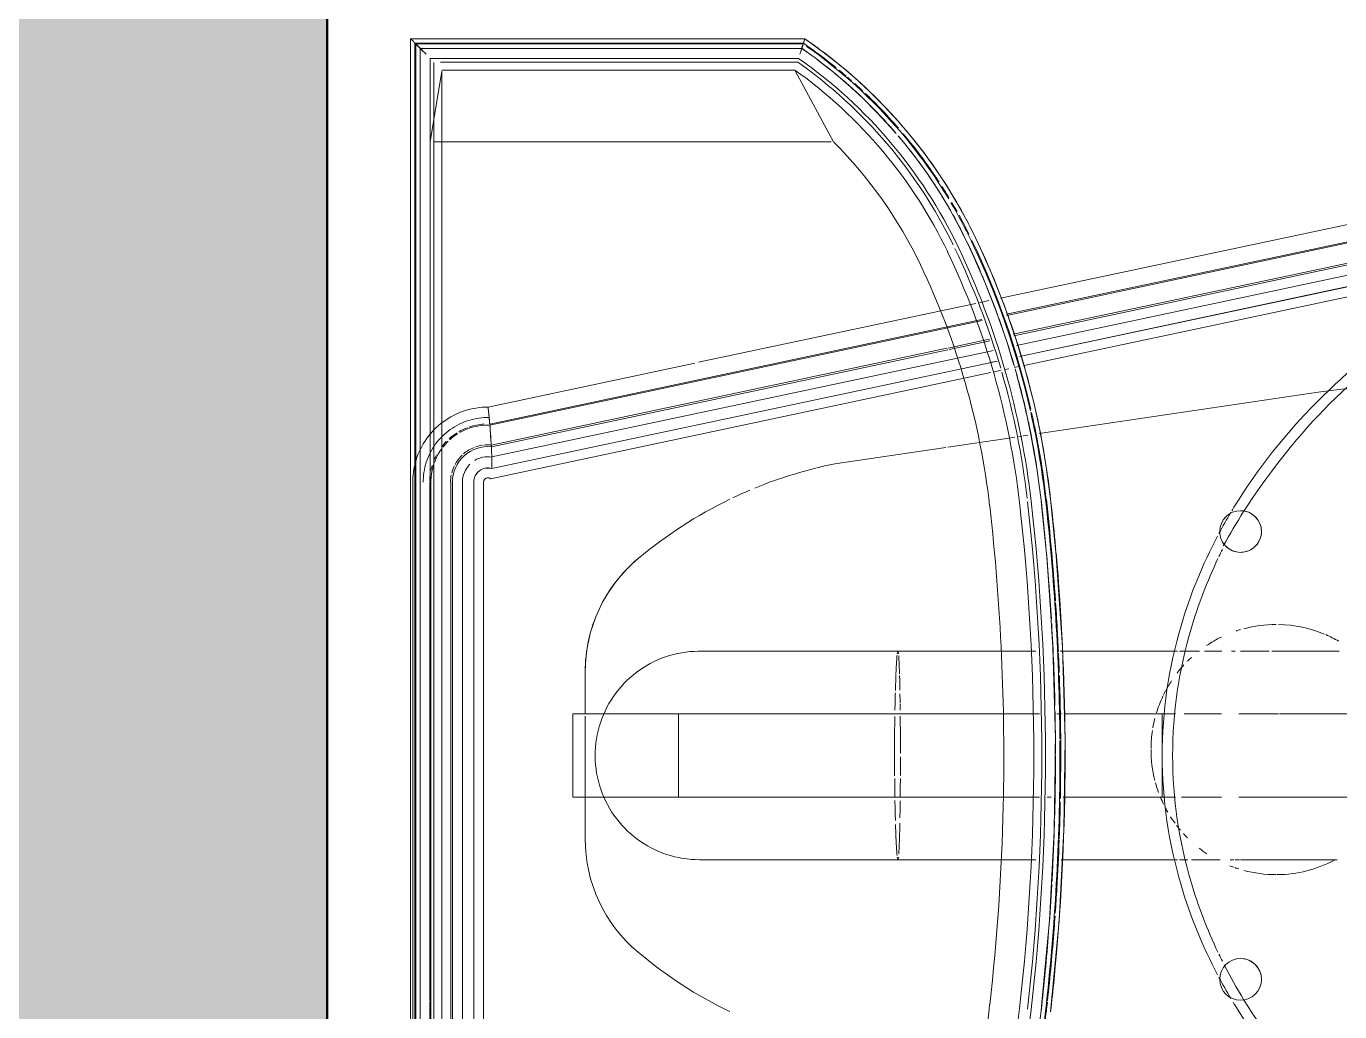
# Model space of a CAD drawing. Header units: inches. Extents: x 12491 to 15223, y 922 to 3433.
# Drawn here: x 14075.54 to 14091.29, y 2330.88 to 2342.7 of the extents above; entities that cross this region are included whole.
import ezdxf

# ---------------------------------------------------------------- set-up
doc = ezdxf.new("R2010")
doc.units = ezdxf.units.IN
doc.header["$MEASUREMENT"] = 0
doc.layers.add('A-WALL-2', color=113, linetype='Continuous', lineweight=50)
doc.layers.add('P-SANR-FIXT-1', color=6, linetype='Continuous', lineweight=9)
doc.layers.add('A-WALL-PATT-3', color=135, linetype='Continuous', lineweight=13, transparency=0.4)

# ---------------------------------------------------------------- blocks, each defined once
blk = doc.blocks.new('Plbg-Toilet Wall Mount FV-UH - _ALL_ADA-395364-DEMO _ NEW PLAN SUPERIMPOSED - 1ST FLOOR')
at = {"layer": 'P-SANR-FIXT-1'}
for p, q in [((-5.277, 8.147), (-6.826, 15.433)), ((-5.052, 8.224), (-6.596, 15.49)), ((-6.596, 15.49), (-5.052, 8.224)), ((-5.032, 8.23), (-6.576, 15.495)), ((-6.458, 15.521), (-4.916, 8.265)), ((-4.785, 8.298), (-6.328, 15.556)), ((-6.327, 15.556), (-4.784, 8.298)), ((-6.213, 15.584), (-4.676, 8.354)), ((-4.676, 8.354), (-6.213, 15.584)), ((-4.676, 8.354), (-6.213, 15.584)), ((-6.213, 15.584), (-4.676, 8.354)), ((-7.037, 15.381), (-5.483, 8.072)), ((-6.839, 15.43), (-5.29, 8.142)), ((-4.504, 13.141), (-4.374, 12.031)), ((-4.374, 12.031), (-4.504, 13.141)), ((-0.5, 11.415), (-0.5, 12.863)), ((0.5, 12.885), (0.5, 10.927)), ((-0.5, 12.51), (-0.5, 11.415)), ((0.5, 11.027), (0.5, 12.51)), ((-1.25, 12.13), (-1.25, 11.326)), ((-4.374, 12.031), (-4.356, 11.88)), ((-4.356, 11.88), (-4.374, 12.031)), ((1.25, 10.95), (1.25, 12.107)), ((-4.356, 11.88), (-3.86, 8.537)), ((-3.86, 8.537), (-4.356, 11.88)), ((-0.5, 11.406), (-0.5, 10.95)), ((-0.5, 10.927), (-0.5, 11.405)), ((-1.25, 10.95), (-1.25, 11.292)), ((-1.25, 11.292), (-1.25, 11.237)), ((-1.25, 11.196), (-1.25, 10.95)), ((-1.25, 10.84), (-1.25, 10.886)), ((-1.25, 10.886), (-1.25, 10.84)), ((0.5, 10.95), (0.5, 11.017)), ((1.25, 10.935), (1.25, 10.886)), ((1.25, 10.886), (1.25, 10.935)), ((1.25, 10.871), (1.25, 10.825)), ((1.25, 10.825), (1.25, 10.871)), ((-1.25, 10.517), (-1.25, 10.725)), ((-1.25, 10.725), (-1.25, 10.517)), ((-0.5, 10.715), (-0.5, 10.723)), ((-0.5, 10.272), (-0.5, 10.715)), ((-0.5, 10.715), (-0.5, 10.282)), ((0.5, 10.723), (0.5, 10.242)), ((0.5, 10.243), (0.5, 10.715)), ((1.25, 10.361), (1.25, 10.706)), ((-1.25, 10.457), (-1.25, 10.216)), ((-1.25, 10.216), (-1.25, 10.445)), ((1.25, 10.317), (1.25, 10.216)), ((1.25, 10.216), (1.25, 10.317)), ((-1.25, 10.192), (-1.25, 8.785)), ((-0.5, 10.168), (-0.5, 10.083)), ((-0.5, 10.055), (-0.5, 10.141)), ((-0.5, 10.083), (-0.5, 8.831)), ((0.5, 10.083), (0.5, 10.168)), ((0.5, 10.141), (0.5, 10.055)), ((0.5, 8.823), (0.5, 10.083)), ((1.25, 8.799), (1.25, 10.192)), ((-0.5, 10.01), (-0.5, 10.055)), ((-0.5, 8.831), (-0.5, 10.01)), ((0.5, 10.01), (-0.5, 10.01)), ((0.5, 10.055), (0.5, 10.01)), ((0.5, 10.01), (0.5, 8.822)), ((1.25, 8.908), (1.25, 8.799)), ((-1.75, 8.67), (-2.382, 8.627)), ((-0.5, 8.747), (-0.5, 8.804)), ((-0.5, 8.804), (-0.5, 8.747)), ((0.133, 8.726), (-0.084, 8.729)), ((0.886, 8.717), (0.133, 8.726)), ((0.5, 8.631), (0.5, 8.678)), ((0.5, 8.678), (0.5, 8.631)), ((1.975, 8.659), (0.909, 8.715)), ((-3.005, 8.564), (-3.061, 8.559)), ((-2.382, 8.627), (-3.005, 8.564)), ((-0.5, 8.443), (-0.5, 8.539)), ((-0.5, 8.539), (-0.5, 8.455)), ((0.5, 8.455), (0.5, 8.539)), ((0.5, 8.539), (0.5, 8.443)), ((2.958, 8.568), (1.98, 8.659)), ((3.061, 8.559), (2.958, 8.568)), ((3.191, 8.543), (3.061, 8.559)), ((-3.84, 8.398), (-3.831, 8.342)), ((-3.831, 8.342), (-3.84, 8.398)), ((-1.25, 8.401), (-1.25, 8.497)), ((-1.25, 8.497), (-1.25, 8.401)), ((-1.25, 8.401), (-1.25, 6.842)), ((-0.5, 4.212), (-0.5, 8.443)), ((-0.5, 8.443), (-0.5, 6.486)), ((0.5, 6.318), (0.5, 8.443)), ((0.5, 8.443), (0.5, 4.212)), ((1.25, 8.497), (1.25, 8.401)), ((1.25, 8.401), (1.25, 8.497)), ((1.25, 6.842), (1.25, 8.401)), ((-4.663, 8.293), (-4.652, 8.241)), ((-4.652, 8.241), (-4.663, 8.293)), ((-4.652, 8.241), (-4.663, 8.293)), ((-4.663, 8.293), (-4.652, 8.241)), ((-4.579, 8.263), (-4.634, 8.246)), ((-3.83, 8.333), (-3.823, 8.288)), ((-3.823, 8.288), (-3.83, 8.333)), ((-3.817, 8.242), (-3.802, 8.147)), ((-3.802, 8.147), (-3.817, 8.242)), ((-4.71, 7.944), (-4.729, 8.037)), ((-4.729, 8.037), (-4.709, 7.945)), ((-4.637, 8.17), (-4.627, 8.122)), ((-4.627, 8.122), (-4.637, 8.17)), ((-4.627, 8.122), (-4.637, 8.17)), ((-4.637, 8.17), (-4.627, 8.122)), ((-4.618, 8.079), (-4.597, 7.985)), ((-4.597, 7.985), (-4.618, 8.079)), ((-4.597, 7.985), (-4.618, 8.079)), ((-4.618, 8.079), (-4.597, 7.985)), ((-3.802, 8.147), (-3.697, 7.44)), ((-3.697, 7.44), (-3.802, 8.147)), ((-5.453, 7.93), (-5.44, 7.869)), ((-4.971, 7.843), (-4.991, 7.938)), ((-4.991, 7.938), (-4.971, 7.843)), ((-4.952, 7.85), (-4.972, 7.945)), ((-4.857, 7.989), (-4.837, 7.894)), ((-4.837, 7.894), (-3.579, 1.973)), ((-3.44, 1.973), (-4.709, 7.942)), ((-4.709, 7.942), (-3.44, 1.973)), ((-4.591, 7.957), (-3.317, 1.959)), ((-3.317, 1.959), (-4.591, 7.957)), ((-3.317, 1.959), (-4.591, 7.957)), ((-4.591, 7.957), (-3.317, 1.959)), ((-5.44, 7.866), (-5.429, 7.818)), ((-5.42, 7.775), (-5.4, 7.68)), ((-5.228, 7.848), (-5.207, 7.753)), ((-5.195, 7.758), (-5.215, 7.853)), ((-5.207, 7.753), (-3.974, 1.948)), ((-3.96, 1.949), (-5.195, 7.758)), ((-4.885, 7.44), (-4.971, 7.843)), ((-4.971, 7.843), (-4.885, 7.44)), ((-4.868, 7.455), (-4.952, 7.85)), ((-5.4, 7.68), (-4.714, 4.451)), ((-3.722, 1.967), (-4.883, 7.428)), ((-4.883, 7.428), (-3.722, 1.967)), ((-3.701, 1.968), (-4.864, 7.44)), ((-3.694, 7.416), (-3.497, 6.086)), ((-3.497, 6.086), (-3.694, 7.416)), ((1.25, 7.423), (1.25, 7.488)), ((1.25, 6.842), (1.25, 6.753)), ((1.25, 6.753), (1.25, 6.664)), ((1.25, 6.664), (1.25, 6.575)), ((-1.25, 6.495), (-1.25, 6.551)), ((-0.5, 6.463), (-0.5, 6.297)), ((1.25, 6.575), (1.25, 6.495)), ((-1.25, 6.2), (-1.25, 6.287)), ((-1.25, 6.114), (-1.25, 6.2)), ((-0.5, 6.296), (-0.5, 6.165)), ((-0.5, 6.154), (-0.5, 5.861)), ((0.5, 5.861), (0.5, 6.298)), ((-8.226, 6.026), (-8.342, 5.878)), ((-8.218, 5.607), (-7.358, 6.068)), ((-7.358, 2.118), (-7.358, 6.042)), ((-1.25, 6.028), (-1.25, 6.114)), ((-1.25, 5.944), (-1.25, 6.028)), ((-8.364, 5.848), (-8.478, 5.689)), ((-1.25, 5.862), (-1.25, 5.944)), ((-1.25, 5.797), (-1.25, 5.862)), ((-8.593, 5.725), (-8.593, 1)), ((-8.593, 5.725), (-8.593, 1)), ((-8.541, 5.709), (-8.541, 1.052)), ((-8.531, 5.705), (-8.531, 1.063)), ((-8.478, 5.689), (-8.478, 1.115)), ((-1.25, 5.78), (-1.25, 5.797)), ((-1.25, 5.706), (-1.25, 5.78)), ((-1.25, 5.622), (-1.25, 5.7)), ((-0.5, 5.735), (-0.5, 5.67)), ((0.5, 5.67), (0.5, 5.736)), ((-8.358, 5.651), (-8.358, 1.235)), ((-8.358, 1.235), (-8.358, 5.651)), ((-8.358, 1.235), (-8.358, 5.651)), ((-8.358, 5.651), (-8.358, 1.235)), ((-8.314, 1.357), (-8.314, 5.637)), ((-8.314, 5.637), (-8.314, 1.357)), ((-8.218, 5.607), (-8.218, 1.375)), ((-0.5, 5.633), (-0.5, 3.357)), ((0.5, 3.357), (0.5, 5.633)), ((-1.25, 5.064), (-1.25, 5.025)), ((1.25, 4.97), (1.25, 4.917)), ((-1.25, 4.763), (-1.25, 4.806)), ((-1.25, 4.722), (-1.25, 4.763)), ((1.25, 4.774), (1.25, 4.733)), ((1.25, 4.733), (1.25, 4.694)), ((-4.705, 4.409), (-4.177, 1.928)), ((-0.5, 2.943), (-0.5, 4.212)), ((-0.5, 4.212), (0.5, 4.212)), ((0.5, 4.212), (0.5, 2.943)), ((-0.5, 3.357), (-0.5, 3.093)), ((0.5, 3.093), (0.5, 3.357)), ((-1.75, 3.259), (-1.75, 3.259)), ((-1, 3.093), (-0.5, 3.093)), ((-0.5, 3.093), (-1, 3.093)), ((-0.5, 3.069), (-0.5, 2.943)), ((-0.471, 3.093), (0.5, 3.093)), ((0.5, 3.093), (-0.471, 3.093)), ((0.5, 3.093), (-0.471, 3.093)), ((0.5, 3.093), (1, 3.093)), ((1, 3.093), (0.5, 3.093)), ((0.5, 2.943), (0.5, 3.069)), ((-0.5, 2.943), (0.5, 2.943)), ((-7.358, 1.279), (-7.358, 2.118)), ((-4.052, 1.941), (-4.052, 1.91)), ((-3.278, 1.875), (3.278, 1.875)), ((3.278, 1.875), (-3.278, 1.875)), ((3.278, 1.875), (-3.278, 1.875)), ((-3.278, 1.875), (3.278, 1.875)), ((-3.278, 1.757), (3.278, 1.757)), ((3.278, 1.756), (-3.278, 1.756)), ((-3.985, 1.61), (-3.972, 1.581)), ((-3.972, 1.581), (-3.958, 1.554)), ((-3.278, 1.621), (3.278, 1.621)), ((3.278, 1.5), (-3.278, 1.5)), ((3.278, 1.48), (-3.278, 1.48)), ((-3.278, 1.48), (3.278, 1.48)), ((8.309, 1.279), (-8.309, 1.279)), ((-8.309, 1.279), (8.309, 1.279)), ((-8.203, 1.372), (-7.626, 1.279)), ((-8.2, 1.375), (8.2, 1.375)), ((-7.626, 1.279), (-7.358, 1.235)), ((-3.783, 1.339), (-3.759, 1.319)), ((-3.709, 1.282), (-3.683, 1.266)), ((-8.478, 1.115), (8.478, 1.115)), ((-8.358, 1.235), (8.358, 1.235)), ((8.358, 1.235), (-8.358, 1.235)), ((8.358, 1.235), (-8.358, 1.235)), ((-8.358, 1.235), (8.358, 1.235)), ((7.358, 1.235), (-7.358, 1.235)), ((-3.629, 1.235), (-3.601, 1.222)), ((-3.601, 1.222), (-3.573, 1.21)), ((-3.573, 1.21), (-3.544, 1.198)), ((-3.455, 1.172), (-3.425, 1.165)), ((-3.425, 1.165), (-3.394, 1.16)), ((-3.394, 1.16), (-3.364, 1.156)), ((3.278, 1.243), (-3.278, 1.243)), ((-3.278, 1.23), (2.937, 1.23)), ((2.958, 1.23), (3.278, 1.23)), ((-8.593, 1), (8.593, 1)), ((-8.593, 1), (8.593, 1)), ((-8.541, 1.052), (8.541, 1.052)), ((-8.531, 1.063), (8.531, 1.063)), ((-3.278, 1.026), (3.278, 1.026))]:
    blk.add_line(p, q, dxfattribs=at)
at = {"layer": 'P-SANR-FIXT-1', "flags": 128}
for points in [[(-1.25, 11.326), (-1.25, 11.379), (-1.25, 11.862), (-1.25, 12.13)], [(1.25, 12.072), (1.25, 11.583), (1.25, 11.106), (1.25, 10.95)], [(1.25, 10.706), (1.25, 10.64), (1.25, 10.361)], [(-1.25, 8.785), (-1.25, 9.142), (-1.25, 9.563), (-1.25, 9.997), (-1.25, 10.192)], [(1.25, 10.187), (1.25, 9.746), (1.25, 9.32), (1.25, 8.908)], [(3.074, 8.673), (1.984, 8.774), (0.89, 8.831), (-0.205, 8.845), (-1.299, 8.815), (-2.392, 8.741), (-3.074, 8.673)], [(-3.074, 8.673), (-3.462, 8.621), (-3.848, 8.554), (-4.231, 8.471), (-4.61, 8.373), (-4.985, 8.26), (-5.355, 8.133), (-5.72, 7.99), (-6.079, 7.833), (-6.198, 7.777)], [(-0.084, 8.729), (-0.204, 8.73), (-1.294, 8.7), (-1.748, 8.67)], [(-3.061, 8.559), (-3.445, 8.508), (-3.826, 8.441), (-4.081, 8.386)], [(-4.104, 8.381), (-4.205, 8.359), (-4.572, 8.265)], [(-1.25, 7.972), (-1.25, 8.346), (-1.25, 8.401)], [(1.25, 8.401), (1.25, 8.13), (1.25, 7.972)], [(-4.69, 8.229), (-4.95, 8.151), (-5.316, 8.025), (-5.656, 7.892)], [(-5.676, 7.884), (-6.031, 7.729), (-6.149, 7.673)], [(-1.25, 7.972), (-1.25, 7.923), (-1.25, 7.871), (-1.25, 7.817), (-1.25, 7.762), (-1.25, 7.704), (-1.25, 7.645), (-1.25, 7.584), (-1.25, 7.521)], [(1.25, 7.551), (1.25, 7.613), (1.25, 7.673), (1.25, 7.732), (1.25, 7.788), (1.25, 7.843), (1.25, 7.896), (1.25, 7.946), (1.25, 7.972)], [(-6.198, 7.777), (-6.415, 7.668), (-6.628, 7.55), (-6.836, 7.424), (-7.038, 7.289), (-7.235, 7.147), (-7.426, 6.997), (-7.611, 6.839), (-7.79, 6.674), (-7.962, 6.502), (-8.127, 6.323), (-8.284, 6.138), (-8.434, 5.947), (-8.576, 5.75), (-8.593, 5.725)], [(-6.149, 7.673), (-6.362, 7.566), (-6.57, 7.451), (-6.774, 7.327), (-6.973, 7.195), (-7.166, 7.055), (-7.354, 6.908), (-7.423, 6.849)], [(-1.25, 7.508), (-1.25, 7.457), (-1.25, 7.392)], [(-1.25, 7.392), (-1.25, 7.325), (-1.25, 7.257), (-1.25, 7.189), (-1.25, 7.119), (-1.25, 7.048), (-1.25, 6.977), (-1.25, 6.905), (-1.25, 6.832), (-1.25, 6.759), (-1.25, 6.686), (-1.25, 6.613), (-1.25, 6.54), (-1.25, 6.467), (-1.25, 6.394), (-1.25, 6.321), (-1.25, 6.249), (-1.25, 6.177), (-1.25, 6.106), (-1.25, 6.036), (-1.25, 5.967), (-1.25, 5.898), (-1.25, 5.831), (-1.25, 5.765), (-1.25, 5.701), (-1.25, 5.637), (-1.25, 5.576), (-1.25, 5.516), (-1.25, 5.457), (-1.25, 5.401), (-1.25, 5.346), (-1.25, 5.294), (-1.25, 5.243), (-1.25, 5.195), (-1.25, 5.149), (-1.25, 5.105), (-1.25, 5.064)], [(1.25, 4.788), (1.25, 4.801), (1.25, 4.817), (1.25, 4.835), (1.25, 4.857), (1.25, 4.881), (1.25, 4.908), (1.25, 4.938), (1.25, 4.971), (1.25, 5.006), (1.25, 5.043), (1.25, 5.083), (1.25, 5.126), (1.25, 5.171), (1.25, 5.218), (1.25, 5.267), (1.25, 5.319), (1.25, 5.372), (1.25, 5.428), (1.25, 5.485), (1.25, 5.544), (1.25, 5.605), (1.25, 5.667), (1.25, 5.731), (1.25, 5.797), (1.25, 5.863), (1.25, 5.931), (1.25, 6), (1.25, 6.069), (1.25, 6.14), (1.25, 6.211), (1.25, 6.283), (1.25, 6.356), (1.25, 6.428), (1.25, 6.502), (1.25, 6.575), (1.25, 6.648), (1.25, 6.721), (1.25, 6.794), (1.25, 6.867), (1.25, 6.939), (1.25, 7.011), (1.25, 7.082), (1.25, 7.152), (1.25, 7.222), (1.25, 7.29), (1.25, 7.357)], [(-7.464, 6.814), (-7.535, 6.753), (-7.71, 6.591), (-7.879, 6.422), (-8.041, 6.247), (-8.195, 6.065)], [(-1.25, 6.551), (-1.25, 6.64), (-1.25, 6.729), (-1.25, 6.818), (-1.25, 6.842)], [(-1.25, 6.287), (-1.25, 6.374), (-1.25, 6.462)], [(1.25, 6.486), (1.25, 6.398), (1.25, 6.31)], [(1.25, 6.31), (1.25, 6.223), (1.25, 6.137), (1.25, 6.051), (1.25, 5.967), (1.25, 5.884), (1.25, 5.802), (1.25, 5.722)], [(-8.593, 5.725), (-8.567, 5.717), (-8.541, 5.709)], [(-8.478, 5.689), (-8.505, 5.697), (-8.531, 5.705)], [(1.25, 5.706), (1.25, 5.643), (1.25, 5.566), (1.25, 5.491), (1.25, 5.418), (1.25, 5.347), (1.25, 5.278), (1.25, 5.211), (1.25, 5.147), (1.25, 5.096)], [(-1.25, 5.13), (-1.25, 5.194), (-1.25, 5.26), (-1.25, 5.328), (-1.25, 5.399), (-1.25, 5.471), (-1.25, 5.546), (-1.25, 5.622)], [(1.25, 5.086), (1.25, 5.027), (1.25, 4.97)], [(-1.25, 5.025), (-1.25, 4.989), (-1.25, 4.955), (-1.25, 4.924), (-1.25, 4.895), (-1.25, 4.869), (-1.25, 4.846), (-1.25, 4.826), (-1.25, 4.809), (-1.25, 4.794), (-1.25, 4.788)], [(-1.25, 4.806), (-1.25, 4.853), (-1.25, 4.903), (-1.25, 4.956), (-1.25, 5.011)], [(1.25, 4.917), (1.25, 4.866), (1.25, 4.819)], [(-1.25, 4.788), (-1.25, 4.645), (-1.25, 4.542), (-1.25, 4.482), (-1.25, 4.462)], [(1.25, 4.462), (1.25, 4.483), (1.25, 4.545), (1.25, 4.649), (1.25, 4.788)], [(-1.25, 4.5), (-1.25, 4.507), (-1.25, 4.517), (-1.25, 4.53), (-1.25, 4.547), (-1.25, 4.568), (-1.25, 4.592), (-1.25, 4.62), (-1.25, 4.65), (-1.25, 4.685), (-1.25, 4.722)], [(1.25, 4.694), (1.25, 4.659), (1.25, 4.628), (1.25, 4.599), (1.25, 4.574), (1.25, 4.553), (1.25, 4.535), (1.25, 4.52), (1.25, 4.509), (1.25, 4.501), (1.25, 4.5)], [(-1.25, 4.462), (-1.25, 4.483), (-1.25, 4.5)], [(0, 3.212), (-0.05, 3.213), (-0.1, 3.216), (-0.15, 3.221), (-0.199, 3.228), (-0.248, 3.237), (-0.297, 3.248), (-0.345, 3.261), (-0.393, 3.276), (-0.44, 3.292), (-0.487, 3.311), (-0.532, 3.331), (-0.577, 3.354), (-0.621, 3.378), (-0.664, 3.403), (-0.706, 3.431), (-0.746, 3.46), (-0.786, 3.49), (-0.824, 3.523), (-0.861, 3.556), (-0.897, 3.591), (-0.931, 3.628), (-0.963, 3.666), (-0.995, 3.705), (-1.024, 3.745), (-1.052, 3.787), (-1.078, 3.83), (-1.102, 3.873), (-1.125, 3.918), (-1.146, 3.963), (-1.165, 4.009), (-1.182, 4.056), (-1.198, 4.104), (-1.211, 4.152), (-1.222, 4.201), (-1.232, 4.25), (-1.239, 4.299), (-1.245, 4.349), (-1.248, 4.399), (-1.25, 4.449), (-1.25, 4.462)], [(1.25, 4.462), (1.249, 4.412), (1.246, 4.362), (1.241, 4.313), (1.234, 4.263), (1.225, 4.214), (1.214, 4.165), (1.201, 4.117), (1.187, 4.069), (1.17, 4.022), (1.151, 3.976), (1.131, 3.93), (1.109, 3.885), (1.085, 3.841), (1.059, 3.798), (1.032, 3.757), (1.003, 3.716), (0.972, 3.676), (0.94, 3.638), (0.906, 3.601), (0.871, 3.566), (0.834, 3.532), (0.796, 3.499), (0.757, 3.468), (0.717, 3.438), (0.675, 3.41), (0.633, 3.384), (0.589, 3.36), (0.545, 3.337), (0.499, 3.316), (0.453, 3.297), (0.406, 3.28), (0.358, 3.265), (0.31, 3.251), (0.262, 3.24), (0.212, 3.23), (0.163, 3.223), (0.113, 3.217), (0.063, 3.214), (0.013, 3.212), (0, 3.212)], [(1.25, 4.5), (1.25, 4.465), (1.25, 4.462)], [(-4.177, 1.928), (-4.177, 1.892), (-4.175, 1.856), (-4.171, 1.821), (-4.166, 1.785)], [(-4.052, 1.91), (-4.051, 1.879), (-4.049, 1.848), (-4.045, 1.817), (-4.04, 1.787), (-4.034, 1.756), (-4.026, 1.726), (-4.018, 1.696), (-4.008, 1.667)], [(-4.166, 1.785), (-4.16, 1.75), (-4.152, 1.714), (-4.143, 1.68), (-4.133, 1.645), (-4.121, 1.611), (-4.108, 1.578), (-4.093, 1.545), (-4.077, 1.513), (-4.06, 1.481), (-4.042, 1.45), (-4.022, 1.42), (-4.001, 1.391), (-3.979, 1.362), (-3.956, 1.335), (-3.932, 1.308), (-3.907, 1.282)], [(-4.008, 1.667), (-3.997, 1.638), (-3.985, 1.61)], [(-3.958, 1.554), (-3.942, 1.527), (-3.926, 1.501), (-3.908, 1.475)], [(-3.908, 1.475), (-3.89, 1.451), (-3.87, 1.426)], [(-3.87, 1.426), (-3.85, 1.403), (-3.828, 1.381), (-3.806, 1.359), (-3.783, 1.339)], [(-3.907, 1.282), (-3.88, 1.258), (-3.853, 1.234)], [(-3.759, 1.319), (-3.735, 1.3), (-3.709, 1.282)], [(-3.683, 1.266), (-3.656, 1.25), (-3.629, 1.235)], [(-3.853, 1.234), (-3.825, 1.212), (-3.796, 1.19), (-3.766, 1.17), (-3.736, 1.151), (-3.704, 1.134), (-3.672, 1.117), (-3.64, 1.102), (-3.607, 1.088), (-3.573, 1.076), (-3.539, 1.065)], [(-3.544, 1.198), (-3.515, 1.188), (-3.485, 1.179), (-3.455, 1.172)], [(-3.364, 1.156), (-3.333, 1.153), (-3.302, 1.152), (-3.278, 1.151)], [(-3.539, 1.065), (-3.504, 1.055), (-3.469, 1.047), (-3.434, 1.04), (-3.398, 1.034), (-3.363, 1.03), (-3.327, 1.028), (-3.291, 1.026), (-3.278, 1.026)]]:
    blk.add_lwpolyline(points, dxfattribs=at)
at = {"layer": 'P-SANR-FIXT-1'}
for centre, radius, start, end in [((-0.071, 11.376), 1.5, 150, 156.6642), ((-0.071, 11.376), 1.5, 150, 156.6642), ((-0.071, 11.376), 1.5, 0.5432, 27.8443), ((-0.071, 11.376), 1.5, 0.5432, 27.8443), ((-0.071, 11.376), 1.5, 157.2406, 178.8755), ((-0.071, 11.376), 1.5, 157.2406, 178.8755), ((-0.071, 11.376), 1.5, 180, 195), ((-0.071, 11.376), 1.5, 180, 195), ((-0.071, 11.376), 1.5, 345, 360), ((-0.071, 11.376), 1.5, 345, 0), ((-2.685, 10.95), 0.25, 90, 180), ((-2.685, 10.95), 0.25, 90, 150), ((-2.685, 10.95), 0.25, 360, 90), ((-2.685, 10.95), 0.25, 75, 90), ((-2.685, 10.95), 0.25, 15, 75), ((2.685, 10.95), 0.25, 90, 180), ((2.685, 10.95), 0.25, 105, 120), ((2.685, 10.95), 0.25, 90, 105), ((2.685, 10.95), 0.25, 0, 90), ((2.685, 10.95), 0.25, 0, 90), ((-2.685, 10.95), 0.25, 150, 180), ((2.685, 10.95), 0.25, 120, 180), ((-2.685, 10.95), 0.25, 180, 270), ((-2.685, 10.95), 0.25, 180, 270), ((-2.685, 10.95), 0.25, 270, 0), ((-2.685, 10.95), 0.25, 330, 360), ((-2.685, 10.95), 0.25, 360, 15), ((-0.071, 11.376), 1.5, 196.5384, 198.6927), ((-0.071, 11.376), 1.5, 196.5384, 198.6927), ((-0.071, 11.376), 1.5, 338.2788, 340.2124), ((-0.071, 11.376), 1.5, 338.2788, 340.2124), ((-0.071, 11.376), 1.5, 340.7788, 342.681), ((-0.071, 11.376), 1.5, 340.7788, 342.681), ((2.685, 10.95), 0.25, 180, 270), ((2.685, 10.95), 0.25, 180, 270), ((2.685, 10.95), 0.25, 270, 360), ((2.685, 10.95), 0.25, 270, 360), ((-2.685, 10.95), 0.25, 270, 315), ((-2.685, 10.95), 0.25, 315, 330), ((-0.071, 11.376), 1.5, 205.9039, 213.7897), ((-0.071, 11.376), 1.5, 205.9039, 213.7897), ((-0.071, 11.376), 1.5, 322.0758, 326.3749), ((-0.071, 11.376), 1.5, 322.0758, 326.3749), ((-0.071, 11.376), 1.5, 222.6533, 225), ((-0.071, 11.376), 1.5, 222.6533, 225), ((-0.071, 11.376), 1.5, 227.4407, 232.3202), ((-0.071, 11.376), 1.5, 227.4407, 232.3202), ((-0.071, 11.376), 1.5, 312.2206, 315), ((-0.071, 11.376), 1.5, 312.2206, 315), ((-0.071, 11.376), 1.5, 236.6662, 239.5508), ((-0.071, 11.376), 1.5, 236.6662, 239.5508), ((-0.071, 11.376), 1.5, 302.4895, 306.0962), ((-0.071, 11.376), 1.5, 302.4895, 306.0962), ((-0.071, 11.376), 1.5, 307.3356, 310.1812), ((-0.071, 11.376), 1.5, 307.3356, 310.1812), ((-0.071, 11.376), 1.5, 240, 244.4177), ((-0.071, 11.376), 1.5, 240, 244.4177), ((-0.071, 11.376), 1.5, 244.7541, 252.9924), ((-0.071, 11.376), 1.5, 244.7541, 252.9924), ((-0.071, 11.376), 1.5, 255.6619, 260.0769), ((-0.071, 11.376), 1.5, 255.6619, 260.0769), ((-0.071, 11.376), 1.5, 270, 284.2777), ((-0.071, 11.376), 1.5, 270, 284.2777), ((-0.071, 11.376), 1.5, 285.4075, 290.06), ((-0.071, 11.376), 1.5, 285.4075, 290.06), ((-0.071, 11.376), 1.5, 292.5605, 295.9444), ((-0.071, 11.376), 1.5, 292.5605, 295.9444), ((-0.071, 11.376), 1.5, 297.9256, 300), ((-0.071, 11.376), 1.5, 297.9256, 300), ((-0.071, 11.376), 1.5, 261.1729, 269.5263), ((-0.071, 11.376), 1.5, 261.1729, 269.5263), ((0, -18.533), 27.379, 90.4038, 95.0906), ((0, -18.533), 27.379, 89.5835, 90.4038), ((0, -18.533), 27.379, 84.3698, 89.5835), ((-1.975, -1.057), 9.791, 96.4469, 98.488), ((0, -18.533), 27.379, 95.3693, 96.4469), ((0, -18.533), 27.327, 93.8938, 96.4469), ((0, -18.533), 27.317, 90.4195, 96.4469), ((0, -18.533), 27.379, 95.1635, 95.3693), ((0, -18.533), 27.264, 93.4321, 94.3818), ((0, -18.533), 27.327, 93.0739, 93.8433), ((0, -18.533), 27.264, 91.262, 93.3189), ((0, -18.533), 27.327, 92.9417, 93.0553), ((0, -18.533), 27.327, 92.6133, 92.9417), ((0, -18.533), 27.327, 92.4802, 92.5833), ((0, -18.533), 27.327, 92.0873, 92.4802), ((0, -18.533), 27.327, 88.9155, 92.0141), ((0, -18.533), 27.264, 90.0449, 91.0981), ((0, -18.533), 27.317, 90, 90.3728), ((0, -18.533), 27.264, 88.4368, 90), ((0, -18.533), 27.317, 83.5531, 89.9883), ((0, -18.533), 27.327, 88.0532, 88.8334), ((0, -18.533), 27.264, 86.8225, 88.343), ((0, -18.533), 27.327, 87.8959, 88.0532), ((0, -18.533), 27.327, 86.657, 87.8705), ((0, -18.533), 27.264, 85.6246, 86.7439), ((0, -18.533), 27.327, 86.0347, 86.657), ((0, -18.533), 27.327, 85.6361, 85.9585), ((0, -18.533), 27.327, 83.8153, 85.6361), ((0, -18.533), 27.379, 83.5531, 84.3698), ((-1.975, -1.057), 9.791, 98.5562, 103.5111), ((-1.975, -1.057), 9.739, 96.4469, 102.6675), ((-1.975, -1.057), 9.729, 96.4482, 102.6809), ((-1.975, -1.057), 9.677, 96.4469, 102.0778), ((0, -18.533), 27.264, 95.4444, 96.4469), ((0, -18.533), 27.144, 83.5531, 96.4469), ((0, -18.533), 27.144, 83.5531, 96.4469), ((0, -18.533), 27.144, 83.5531, 96.4469), ((0, -18.533), 27.144, 83.5531, 96.4469), ((0, -18.533), 27.1, 83.5531, 96.4469), ((0, -18.533), 27.1, 83.5531, 96.4469), ((0, -18.533), 27.264, 94.448, 95.3876), ((0, -18.533), 27.264, 83.5531, 85.5494), ((0, -18.533), 27.327, 83.5531, 83.7859), ((1.975, -1.057), 9.677, 77.9222, 83.5531), ((1.975, -1.057), 9.729, 64.4469, 83.5518), ((1.975, -1.057), 9.739, 64.4469, 83.5531), ((-1.975, -1.057), 9.739, 102.9196, 115.5531), ((-1.975, -1.057), 9.729, 102.8127, 115.5531), ((-1.975, -1.057), 9.556, 96.4469, 115.5531), ((-1.975, -1.057), 9.556, 96.4469, 115.5531), ((-1.975, -1.057), 9.556, 96.4469, 115.5531), ((-1.975, -1.057), 9.556, 96.4469, 115.5531), ((-1.975, -1.057), 9.791, 103.5111, 107.393), ((-1.975, -1.057), 9.677, 102.2579, 105.7713), ((-1.975, -1.057), 9.513, 96.7113, 106), ((-1.975, -1.057), 9.513, 96.7113, 106), ((0, -18.533), 27.004, 83.5531, 96.4469), ((1.975, -1.057), 9.556, 64.4469, 83.5531), ((1.975, -1.057), 9.556, 64.4469, 83.5531), ((1.975, -1.057), 9.556, 64.4469, 83.5531), ((1.975, -1.057), 9.556, 64.4469, 83.5531), ((-1.975, -1.057), 9.791, 107.393, 113.4438), ((-1.975, -1.057), 9.677, 106.1266, 109.6815), ((-1.975, -1.057), 9.416, 96.4469, 106), ((1.975, -1.057), 9.416, 64.4469, 83.5531), ((-1.975, -1.057), 9.513, 106.2819, 115.5531), ((-1.975, -1.057), 9.513, 106.2819, 115.5531), ((-1.975, -1.057), 9.677, 109.9222, 112.9825), ((0, -18.533), 26.644, 88.6993, 96.4469), ((0, -18.533), 26.644, 83.5531, 88.6957), ((-1.975, -1.057), 9.791, 113.512, 115.5531), ((-1.975, -1.057), 9.416, 106, 115.5531), ((-1.975, -1.057), 9.056, 96.4469, 115.5531), ((1.975, -1.057), 9.056, 64.4469, 83.5531), ((-3.577, 2.294), 6.015, 115.5625, 120.4759), ((-3.577, 2.294), 6.077, 115.5531, 117.9973), ((-1.975, -1.057), 9.677, 113.2614, 115.5531), ((-3.577, 2.294), 5.842, 115.5531, 144.924), ((-3.577, 2.294), 5.842, 115.5531, 144.924), ((-3.577, 2.294), 5.842, 115.5531, 144.924), ((-3.577, 2.294), 5.842, 115.5531, 144.924), ((-3.577, 2.294), 6.077, 118.4854, 121.3166), ((-3.577, 2.294), 5.963, 115.5531, 119.108), ((-3.577, 2.294), 6.025, 116.3489, 118.7664), ((-3.577, 2.294), 6.077, 121.9548, 143.5703), ((-3.577, 2.294), 5.799, 116.0553, 144.7885), ((-3.577, 2.294), 5.799, 116.0553, 144.7885), ((-3.577, 2.294), 5.702, 115.5531, 144.4831), ((-3.577, 2.294), 6.015, 120.9707, 130.5005), ((-3.577, 2.294), 5.963, 119.6883, 124.7233), ((-3.577, 2.294), 6.025, 121.0998, 122.6052), ((-3.577, 2.294), 6.025, 119.2563, 120.4406), ((-3.577, 2.294), 6.025, 124.5214, 130.065), ((-3.577, 2.294), 6.025, 123.2062, 124.5214), ((-3.577, 2.294), 5.963, 125.0594, 130.235), ((-3.577, 2.294), 5.342, 115.5531, 134.9758), ((-3.577, 2.294), 6.015, 130.5005, 144.9656), ((-3.577, 2.294), 5.963, 130.5859, 135.7764), ((-3.577, 2.294), 6.025, 130.881, 134.0794), ((-3.577, 2.294), 6.025, 134.0874, 136.3464), ((-3.577, 2.294), 5.963, 136.1412, 140.4928), ((-3.577, 2.294), 6.025, 136.7617, 138.0174), ((-3.577, 2.294), 6.025, 139.3379, 140.3786), ((-3.577, 2.294), 6.025, 138.4917, 139.1035), ((-3.577, 2.294), 6.025, 140.7924, 145.478), ((-3.577, 2.294), 5.963, 140.6951, 145.2918), ((1.71, 7.142), 5.313, 191.457, 202.272), ((1.71, 7.142), 5.313, 191.457, 202.272), ((-3.577, 2.294), 6.077, 143.5703, 145.6316), ((1.71, 7.142), 5.313, 203.0102, 205.4003), ((1.71, 7.142), 5.313, 203.0102, 205.4003), ((1.71, 7.142), 5.313, 205.8541, 220), ((1.71, 7.142), 5.313, 205.8541, 220), ((-1.71, 7.142), 5.313, 320, 334.1446), ((-1.71, 7.142), 5.313, 320, 334.1446), ((-1, 4.867), 1.775, 220, 270), ((-1, 4.867), 1.775, 220, 244.9868), ((1, 4.867), 1.775, 270, 320), ((1, 4.867), 1.775, 270, 320), ((-1, 4.867), 1.775, 245, 257.5), ((-1, 4.867), 1.775, 257.5, 270), ((-3.278, 1.925), 0.682, 178.8749, 209.5829), ((-3.278, 1.925), 0.446, 174.7236, 186.2831), ((-3.278, 1.925), 0.446, 174.7236, 186.2831), ((-3.278, 1.925), 0.425, 174.2559, 270), ((-3.278, 1.925), 0.304, 171.0023, 211.1694), ((-3.278, 1.925), 0.169, 163.6842, 270), ((-3.278, 1.925), 0.168, 163.6202, 270), ((-3.278, 1.925), 0.0508, 138.9841, 182.6561), ((-3.278, 1.925), 0.0508, 138.9841, 204.4921), ((-3.278, 1.925), 0.0508, 138.9841, 270), ((-3.278, 1.925), 0.0508, 153.5414, 182.6561), ((-3.278, 1.925), 0.0508, 182.6561, 211.7707), ((-3.278, 1.925), 0.0508, 182.6561, 211.7707), ((-3.278, 1.925), 0.0508, 138.9841, 153.5414), ((-3.278, 1.925), 0.0508, 204.4921, 270), ((-3.278, 1.925), 0.0508, 211.7707, 270), ((-3.278, 1.925), 0.0508, 211.7707, 240.8854), ((-3.278, 1.925), 0.696, 183.5195, 198.7286), ((-3.278, 1.925), 0.446, 188.2485, 199.4261), ((-3.278, 1.925), 0.446, 188.2485, 199.4261), ((-3.278, 1.925), 0.446, 201.4438, 220.9009), ((-3.278, 1.925), 0.446, 201.4438, 220.9009), ((-3.278, 1.925), 0.0508, 240.8854, 255.4427), ((-3.278, 1.925), 0.0508, 255.4427, 270), ((-3.278, 1.925), 0.696, 200.4781, 209.8732), ((-3.278, 1.925), 0.446, 223.372, 242.8403), ((-3.278, 1.925), 0.446, 223.372, 242.8403), ((-3.278, 1.925), 0.304, 225.0263, 270), ((-3.278, 1.925), 0.696, 211.7726, 221.8673), ((-3.278, 1.925), 0.682, 212.0928, 221.9124), ((-3.278, 1.925), 0.682, 224.0071, 232.2899), ((-3.278, 1.925), 0.696, 225.8258, 232.6133), ((-3.278, 1.925), 0.446, 244.7871, 256.1189), ((-3.278, 1.925), 0.446, 244.7871, 256.1189), ((-3.278, 1.925), 0.446, 259.3938, 270), ((-3.278, 1.925), 0.446, 259.3938, 270), ((-3.278, 1.925), 0.682, 234.676, 250.0026), ((-3.278, 1.925), 0.696, 242.1378, 246.9198), ((-3.278, 1.925), 0.682, 252.2238, 262.0436), ((-3.278, 1.925), 0.696, 253.3579, 258.4617), ((-3.278, 1.925), 0.682, 262.1365, 270), ((-3.278, 1.925), 0.696, 264.6763, 268.7918)]:
    blk.add_arc(centre, radius, start, end, dxfattribs=at)
for points, knots in [([(-2.932, 10.844), (-2.951, 10.855), (-3.422, 11.14), (-4.273, 11.82), (-5.251, 13.015), (-5.758, 13.905), (-5.964, 14.332)], [0.1222923, 0.1222923, 0.1222923, 0.1222923, 0.125, 0.1875, 0.25, 0.302738, 0.302738, 0.302738, 0.302738]), ([(2.959, 10.86), (2.97, 10.867), (3.43, 11.147), (4.273, 11.82), (5.251, 13.015), (5.758, 13.905), (5.964, 14.332)], [-0.8764223, -0.8764223, -0.8764223, -0.8764223, -0.875, -0.8125, -0.75, -0.697262, -0.697262, -0.697262, -0.697262]), ([(0, 10.01), (-0.525, 10.01), (-1.439, 10.145), (-2.287, 10.494), (-2.631, 10.675)], [0, 0, 0, 0, 0.0625, 0.1086749, 0.1086749, 0.1086749, 0.1086749]), ([(-2.36, 10.679), (-2.088, 10.55), (-1.326, 10.256), (-0.513, 10.135), (0, 10.135)], [0.90093737, 0.90093737, 0.90093737, 0.90093737, 0.9375, 1, 1, 1, 1]), ([(0, 10.01), (0.525, 10.01), (1.439, 10.145), (2.287, 10.494), (2.631, 10.675)], [-1, -1, -1, -1, -0.9375, -0.8913296, -0.8913296, -0.8913296, -0.8913296]), ([(-0.977, 6.818), (-1.035, 6.821), (-1.118, 6.825), (-1.184, 6.83), (-1.202, 6.832)], [-0.4285714, -0.4285714, -0.4285714, -0.4285714, -0.2857143, -0.1830994, -0.1830994, -0.1830994, -0.1830994]), ([(-1.193, 6.851), (-1.189, 6.852), (-1.17, 6.853), (-1.146, 6.854), (-1.125, 6.855)], [-0.80746981, -0.80746981, -0.80746981, -0.80746981, -0.78571429, -0.71428571, -0.71428571, -0.71428571, -0.71428571]), ([(0.278, 6.871), (0.324, 6.871), (0.4, 6.87), (0.472, 6.87), (0.5, 6.869)], [-0.8570933, -0.8570933, -0.8570933, -0.8570933, -0.7857143, -0.7373429, -0.7373429, -0.7373429, -0.7373429]), ([(1.126, 6.826), (1.085, 6.823), (0.994, 6.819), (0.882, 6.814), (0.828, 6.812)], [-0.7142857, -0.7142857, -0.7142857, -0.7142857, -0.5714286, -0.4581535, -0.4581535, -0.4581535, -0.4581535]), ([(-8.472, 5.687), (-8.481, 5.69), (-8.499, 5.695), (-8.524, 5.703), (-8.547, 5.71), (-8.57, 5.718), (-8.588, 5.723), (-8.593, 5.725), (-8.593, 5.725)], [0, 0, 0, 0, 0.142857, 0.285714, 0.428571, 0.571429, 0.785714, 1, 1, 1, 1]), ([(-8.517, 5.701), (-8.514, 5.7), (-8.509, 5.699), (-8.5, 5.696), (-8.488, 5.692), (-8.478, 5.689), (-8.472, 5.687)], [0.4285714, 0.4285714, 0.4285714, 0.4285714, 0.5714286, 0.6785714, 0.7857143, 1, 1, 1, 1]), ([(-8.489, 5.692), (-8.483, 5.691), (-8.475, 5.688), (-8.466, 5.685), (-8.464, 5.685)], [0.5714286, 0.5714286, 0.5714286, 0.5714286, 0.6785714, 0.7142857, 0.7142857, 0.7142857, 0.7142857]), ([(-8.464, 5.685), (-8.463, 5.684), (-8.458, 5.683), (-8.449, 5.68), (-8.441, 5.677), (-8.436, 5.676)], [0.7142857, 0.7142857, 0.7142857, 0.7142857, 0.7321429, 0.7857143, 0.8571429, 0.8571429, 0.8571429, 0.8571429]), ([(-4, 1.946), (-3.963, 1.95), (-3.883, 1.956), (-3.764, 1.963), (-3.707, 1.966)], [-0.8315765, -0.8315765, -0.8315765, -0.8315765, -0.5, -0.2137557, -0.2137557, -0.2137557, -0.2137557]), ([(-3.44, 1.973), (-3.461, 1.974), (-3.501, 1.974), (-3.578, 1.974), (-3.66, 1.97), (-3.694, 1.968), (-3.701, 1.968)], [-1, -1, -1, -1, -0.833333, -0.666667, -0.333333, 0, 0, 0, 0]), ([(-8.472, 1.121), (-8.483, 1.111), (-8.499, 1.095), (-8.519, 1.075), (-8.531, 1.063), (-8.539, 1.054), (-8.548, 1.045), (-8.556, 1.037), (-8.563, 1.03), (-8.57, 1.023), (-8.577, 1.016), (-8.584, 1.009), (-8.591, 1.002), (-8.593, 1), (-8.593, 1)], [0, 0, 0, 0, 0.166667, 0.25, 0.333333, 0.375, 0.416667, 0.5, 0.541667, 0.583333, 0.666667, 0.75, 0.833333, 1, 1, 1, 1]), ([(-8.531, 1.063), (-8.531, 1.063), (-8.53, 1.064), (-8.526, 1.067), (-8.523, 1.071), (-8.518, 1.075), (-8.513, 1.08), (-8.508, 1.086), (-8.501, 1.092), (-8.494, 1.099), (-8.485, 1.108), (-8.477, 1.116), (-8.472, 1.121)], [0, 0, 0, 0, 0.166667, 0.25, 0.333333, 0.416667, 0.5, 0.583333, 0.666667, 0.75, 0.833333, 1, 1, 1, 1]), ([(-8.407, 1.186), (-8.412, 1.181), (-8.423, 1.17), (-8.436, 1.157), (-8.445, 1.148), (-8.452, 1.141), (-8.458, 1.135), (-8.463, 1.13), (-8.468, 1.125), (-8.473, 1.12), (-8.477, 1.116), (-8.478, 1.115), (-8.478, 1.115)], [0, 0, 0, 0, 0.1428571, 0.2857143, 0.3571429, 0.4285714, 0.5, 0.5714286, 0.6428571, 0.7142857, 0.8571429, 0.9918715, 0.9918715, 0.9918715, 0.9918715]), ([(-8.474, 1.119), (-8.471, 1.122), (-8.466, 1.127), (-8.456, 1.138), (-8.447, 1.146), (-8.442, 1.152)], [0.6666667, 0.6666667, 0.6666667, 0.6666667, 0.7083333, 0.75, 0.8333333, 0.8333333, 0.8333333, 0.8333333]), ([(-8.523, 1.07), (-8.52, 1.073), (-8.515, 1.078), (-8.508, 1.086), (-8.504, 1.09), (-8.502, 1.092)], [0.3333333, 0.3333333, 0.3333333, 0.3333333, 0.4166667, 0.4583333, 0.5, 0.5, 0.5, 0.5])]:
    blk.add_open_spline(points, degree=3, knots=knots, dxfattribs=at)
for points in [[(-5.163, 13.184), (-4.861, 12.736), (-4.525, 12.316), (-4.148, 11.953)], [(-4.148, 11.953), (-3.776, 11.584), (-3.364, 11.277), (-2.93, 10.99)], [(2.925, 10.986), (3.365, 11.256), (3.774, 11.582), (4.148, 11.953)], [(-2.925, 10.986), (-2.789, 10.903), (-2.653, 10.82), (-2.513, 10.742)], [(2.51, 10.753), (2.651, 10.825), (2.789, 10.903), (2.925, 10.986)], [(-2.661, 10.69), (-2.746, 10.736), (-2.83, 10.783), (-2.913, 10.833)], [(-2.469, 10.732), (-2.441, 10.718), (-2.413, 10.704), (-2.385, 10.69)], [(2.381, 10.689), (2.41, 10.703), (2.439, 10.717), (2.468, 10.732)], [(2.661, 10.69), (2.746, 10.736), (2.83, 10.783), (2.913, 10.832)], [(1.519, 10.356), (1.807, 10.441), (2.088, 10.55), (2.36, 10.679)], [(0, 10.135), (0.513, 10.135), (1.026, 10.211), (1.519, 10.356)], [(-1.25, 6.842), (-1.25, 6.844), (-1.239, 6.847), (-1.219, 6.849)], [(-1.218, 6.834), (-1.239, 6.837), (-1.25, 6.839), (-1.25, 6.842)], [(-1.126, 6.856), (-1.085, 6.858), (-1.034, 6.859), (-0.978, 6.861)], [(-0.779, 6.812), (-0.849, 6.814), (-0.913, 6.816), (-0.969, 6.818)], [(-0.958, 6.862), (-0.905, 6.863), (-0.847, 6.865), (-0.783, 6.866)], [(-0.543, 6.806), (-0.616, 6.807), (-0.685, 6.809), (-0.75, 6.811)], [(-0.738, 6.866), (-0.702, 6.867), (-0.664, 6.868), (-0.625, 6.868)], [(-0.615, 6.868), (-0.592, 6.868), (-0.568, 6.869), (-0.543, 6.869)], [(-0.47, 6.87), (-0.408, 6.87), (-0.343, 6.871), (-0.278, 6.871)], [(-0.278, 6.802), (-0.343, 6.803), (-0.407, 6.804), (-0.468, 6.805)], [(-0.074, 6.801), (-0.143, 6.801), (-0.211, 6.802), (-0.278, 6.802)], [(-0.276, 6.871), (-0.194, 6.871), (-0.11, 6.872), (-0.027, 6.872)], [(0, 6.801), (-0.025, 6.801), (-0.049, 6.801), (-0.074, 6.801)], [(0.245, 6.802), (0.165, 6.802), (0.082, 6.801), (0, 6.801)], [(0.016, 6.872), (0.091, 6.872), (0.166, 6.871), (0.239, 6.871)], [(0.502, 6.805), (0.43, 6.804), (0.354, 6.803), (0.277, 6.803)], [(0.779, 6.812), (0.706, 6.809), (0.628, 6.807), (0.542, 6.806)], [(0.543, 6.869), (0.564, 6.869), (0.585, 6.868), (0.606, 6.868)], [(0.607, 6.868), (0.656, 6.868), (0.701, 6.867), (0.747, 6.866)], [(0.813, 6.865), (0.873, 6.864), (0.933, 6.863), (0.985, 6.861)], [(0.978, 6.861), (1.036, 6.859), (1.092, 6.858), (1.126, 6.856)], [(1.198, 6.832), (1.179, 6.83), (1.155, 6.828), (1.126, 6.826)], [(1.127, 6.856), (1.153, 6.854), (1.169, 6.853), (1.181, 6.851)], [(1.219, 6.849), (1.239, 6.847), (1.25, 6.844), (1.25, 6.842)], [(1.25, 6.842), (1.25, 6.839), (1.239, 6.837), (1.219, 6.834)], [(-8.541, 5.709), (-8.541, 5.709), (-8.536, 5.707), (-8.527, 5.704)], [(-8.531, 5.705), (-8.531, 5.705), (-8.53, 5.705), (-8.529, 5.705)], [(-8.529, 5.705), (-8.528, 5.705), (-8.526, 5.704), (-8.524, 5.703)], [(-8.527, 5.704), (-8.523, 5.703), (-8.517, 5.701), (-8.511, 5.699)], [(-8.524, 5.703), (-8.522, 5.703), (-8.52, 5.702), (-8.517, 5.701)], [(-8.511, 5.699), (-8.504, 5.697), (-8.497, 5.695), (-8.489, 5.692)], [(-8.477, 5.689), (-8.478, 5.689), (-8.478, 5.689), (-8.478, 5.689)], [(-8.471, 5.687), (-8.473, 5.687), (-8.475, 5.688), (-8.476, 5.688), (-8.476, 5.688)], [(-8.438, 5.676), (-8.442, 5.678), (-8.452, 5.681), (-8.463, 5.684), (-8.469, 5.686), (-8.472, 5.687)], [(-8.423, 5.672), (-8.428, 5.673), (-8.433, 5.675), (-8.438, 5.676)], [(-8.436, 5.676), (-8.426, 5.673), (-8.417, 5.67), (-8.407, 5.667)], [(-8.407, 5.667), (-8.412, 5.668), (-8.417, 5.67), (-8.423, 5.672)], [(-4.177, 1.928), (-4.177, 1.928), (-4.174, 1.929), (-4.17, 1.929), (-4.168, 1.929)], [(-4.174, 1.929), (-4.176, 1.928), (-4.177, 1.928), (-4.177, 1.928)], [(-4.177, 1.928), (-4.177, 1.928), (-4.177, 1.928), (-4.177, 1.928)], [(-3.701, 1.968), (-3.813, 1.96), (-4.005, 1.946), (-4.129, 1.934), (-4.174, 1.929)], [(-4.168, 1.929), (-4.163, 1.93), (-4.156, 1.93), (-4.147, 1.931)], [(-4.147, 1.931), (-4.138, 1.932), (-4.127, 1.933), (-4.115, 1.935)], [(-4.115, 1.935), (-4.103, 1.936), (-4.089, 1.937), (-4.074, 1.939)], [(-4.052, 1.941), (-4.052, 1.941), (-4.052, 1.941), (-4.052, 1.941)], [(-4.052, 1.941), (-4.052, 1.941), (-4.052, 1.941), (-4.051, 1.941)], [(-4.051, 1.941), (-4.036, 1.943), (-4.019, 1.944), (-4, 1.946)], [(-4.046, 1.941), (-4.049, 1.941), (-4.05, 1.941), (-4.05, 1.941)], [(-4.013, 1.944), (-4.028, 1.943), (-4.042, 1.942), (-4.046, 1.941)], [(-3.988, 1.947), (-3.997, 1.946), (-4.005, 1.945), (-4.013, 1.944)], [(-3.96, 1.949), (-3.97, 1.948), (-3.979, 1.947), (-3.988, 1.947)], [(-3.579, 1.973), (-3.577, 1.973), (-3.575, 1.973), (-3.571, 1.973)], [(-3.571, 1.973), (-3.567, 1.973), (-3.562, 1.974), (-3.556, 1.974)], [(-3.556, 1.974), (-3.549, 1.974), (-3.542, 1.974), (-3.533, 1.974)], [(-3.533, 1.974), (-3.525, 1.974), (-3.515, 1.974), (-3.505, 1.974)], [(-3.505, 1.974), (-3.495, 1.974), (-3.485, 1.974), (-3.473, 1.974)], [(-3.473, 1.974), (-3.462, 1.974), (-3.451, 1.973), (-3.44, 1.973)], [(-8.502, 1.092), (-8.498, 1.096), (-8.489, 1.105), (-8.479, 1.114), (-8.474, 1.119)], [(-8.442, 1.152), (-8.43, 1.163), (-8.419, 1.175), (-8.407, 1.186)], [(-8.541, 1.052), (-8.541, 1.052), (-8.539, 1.054), (-8.536, 1.057)], [(-8.536, 1.057), (-8.535, 1.058), (-8.531, 1.062), (-8.526, 1.067), (-8.523, 1.07)]]:
    blk.add_open_spline(points, degree=3, dxfattribs=at)

msp = doc.modelspace()

# ---------------------------------------------------------------- hatches: boundary and pattern name
at = {"layer": 'A-WALL-PATT-3'}
msp.add_hatch(color=256, dxfattribs=at).paths.add_polyline_path([(14079.149, 2276.463), (14079.149, 2418.213), (14073.712, 2418.213), (14073.712, 2276.463)], flags=0)

# ---------------------------------------------------------------- linework, layer by layer
at = {"layer": 'A-WALL-2'}
msp.add_line((14079.149, 2283.713), (14079.149, 2345.025), dxfattribs=at)

# ---------------------------------------------------------------- block references
at = {"layer": 'P-SANR-FIXT-1', "rotation": 269.9999999999997}
msp.add_blockref('Plbg-Toilet Wall Mount FV-UH - _ALL_ADA-395364-DEMO _ NEW PLAN SUPERIMPOSED - 1ST FLOOR', (14079.149, 2333.955), dxfattribs=at)

doc.saveas('drawing.dxf')
